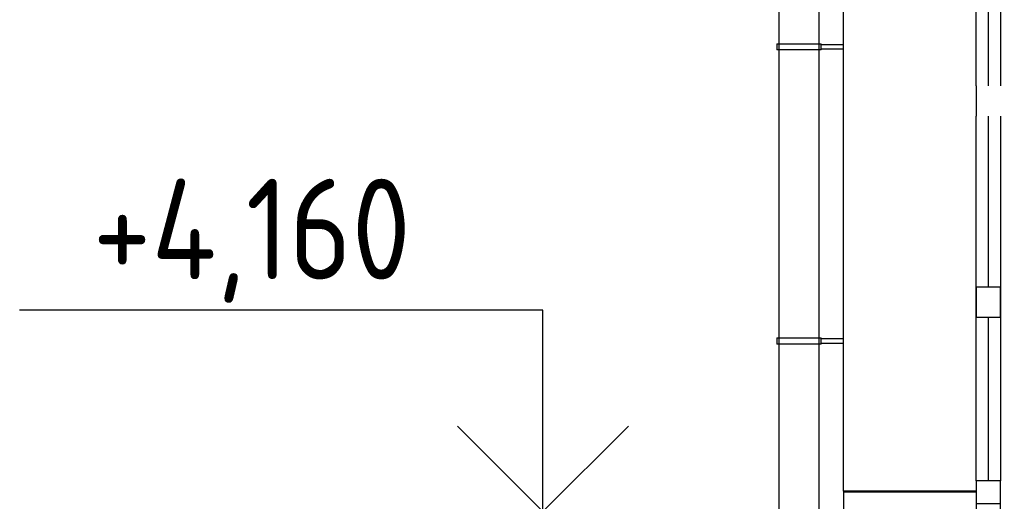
# Model space of a CAD drawing. Header units: millimetres. Extents: x -515342 to 330399, y -224905 to 507333.
# Drawn here: x 243198 to 245635, y 92216 to 93414 of the extents above; entities that cross this region are included whole.
import ezdxf

# ---------------------------------------------------------------- set-up
doc = ezdxf.new("R2010")
doc.units = ezdxf.units.MM
doc.layers.get('0').update_dxf_attribs({"lineweight": 0})
for name, color, linetype, lineweight in [('_ Окна', 7, 'Continuous', 0), ('Аннотация', 7, 'Continuous', 0), ('Витраж', 7, 'Continuous', 0), ('Обобщенные модели', 7, 'Continuous', 0), ('Окна', 7, 'Continuous', 0), ('Отметки', 7, 'Continuous', 0)]:
    doc.layers.add(name, color=color, linetype=linetype, lineweight=lineweight)
doc.styles.add('GOST Common_1', font='', dxfattribs={"width": 0.9, "height": 250})
doc.styles.get('GOST Common_1').set_extended_font_data('GOST Common')

# ---------------------------------------------------------------- blocks, each defined once
blk = doc.blocks.new('ОкноРехау_3фр__ - ЛК_1570х1970-9698878-О_АР_П_Разрез 2-2')
at = {"layer": '_ Окна'}
for p, q in [((-15725, 6020), (-15785, 6020)), ((-15785, 6020), (-15785, 5944)), ((-15725, 5944), (-15725, 6020)), ((-15785, 6000), (-15725, 6000)), ((-15785, 5944), (-15725, 5944)), ((-15755, 5944), (-15755, 5218)), ((-15755, 5142), (-15755, 4718)), ((-15785, 4642), (-15785, 4718)), ((-15785, 4718), (-15725, 4718)), ((-15725, 4718), (-15725, 4642)), ((-15725, 4642), (-15785, 4642)), ((-15755, 4642), (-15755, 4236)), ((-15725, 4236), (-15785, 4236)), ((-15785, 4236), (-15785, 4160)), ((-15725, 4160), (-15725, 4236)), ((-15785, 4180), (-15725, 4180)), ((-15785, 4160), (-15725, 4160))]:
    blk.add_line(p, q, dxfattribs=at)
at = {"layer": 'Окна', "color": 253, "true_color": 0xaaaaaa}
for p, q in [((-15725, 6020), (-15785, 6020)), ((-15785, 6020), (-15785, 5944)), ((-15725, 5944), (-15725, 6020)), ((-15785, 5218), (-15785, 5944)), ((-15725, 5944), (-15725, 5218)), ((-15785, 4718), (-15785, 5142)), ((-15725, 5142), (-15725, 4718)), ((-15785, 4718), (-15785, 4642)), ((-15725, 4642), (-15725, 4718)), ((-15785, 4236), (-15785, 4642)), ((-15725, 4642), (-15725, 4236)), ((-15785, 4236), (-15785, 4160)), ((-15725, 4160), (-15725, 4236)), ((-15785, 4160), (-15725, 4160))]:
    blk.add_line(p, q, dxfattribs=at)
blk = doc.blocks.new('Прямоугольный импост - АР_Откос_Металлический_50х330 Белый Левый-9898761-О_АР_П_Разрез 2-2')
at = {"layer": 'Витраж', "lineweight": 18}
for p, q in [((-15785, 4210), (-16115, 4210)), ((-16115, 4210), (-16115, 4160)), ((-16114, 4161), (-16114, 4209)), ((-16114, 4209), (-15785, 4209)), ((-16115, 4160), (-15925, 4160)), ((-15925, 4161), (-16114, 4161)), ((-15925, 4160), (-15925, 4161))]:
    blk.add_line(p, q, dxfattribs=at)
blk = doc.blocks.new('Прямоугольный импост - АР_Откос_Металлический_50х330 Белый Левый-9898760-О_АР_П_Разрез 2-2')
at = {"layer": 'Витраж'}
for p, q in [((-16115, 4210), (-16115, 5970)), ((-15785, 5218), (-15785, 5142))]:
    blk.add_line(p, q, dxfattribs=at)
blk = doc.blocks.new('Влж_Водосточная труба_Хомут - Хомут-9745428-О_АР_П_Разрез 2-2')
at = {"layer": 'Обобщенные модели'}
for p, q in [((-16170, 12630.8), (-16170, 12633.3)), ((-16115, 12630.8), (-16170, 12630.8)), ((-16170, 12618.3), (-16170, 12620.8)), ((-16170, 12620.8), (-16115, 12620.8))]:
    blk.add_line(p, q, dxfattribs=at)
for points in [[(-16170, 12630.7), (-16170, 12630.7), (-16170, 12630.8), (-16170, 12630.8)], [(-16170, 12620.8), (-16170, 12620.8), (-16170, 12620.8), (-16170, 12620.8)]]:
    blk.add_open_spline(points, degree=3, dxfattribs=at)
for points, knots in [([(-16170, 12630.8), (-16170, 12630.8), (-16170, 12630.8), (-16170, 12630.7), (-16170, 12630.7)], [0.49995738, 0.49995738, 0.49995738, 0.49995738, 0.51388889, 0.54861111, 0.54861111, 0.54861111, 0.54861111]), ([(-16170, 12620.8), (-16170, 12620.8), (-16170, 12620.8), (-16170, 12620.8), (-16170, 12620.8)], [0.5000435, 0.5000435, 0.5000435, 0.5000435, 0.51388889, 0.54861111, 0.54861111, 0.54861111, 0.54861111])]:
    blk.add_open_spline(points, degree=3, knots=knots, dxfattribs=at)
blk = doc.blocks.new('ASVP_ОМ_Водосточная труба_На стене - Труба 100-9889141-О_АР_П_Разрез 2-2')
at = {"layer": 'Обобщенные модели'}
for p, q in [((-16275, 12695.760475), (-16275, 3400)), ((-16175, 3400), (-16175, 12695.760475))]:
    blk.add_line(p, q, dxfattribs=at)
blk = doc.blocks.new('Влж_Водосточная труба_Хомут - Хомут-V227-О_АР_П_Разрез 2-2')
at = {"layer": 'Обобщенные модели'}
for p, q in [((-16280, 12633.3), (-16280, 12618.3)), ((-16280, 12633.3), (-16225, 12633.3)), ((-16225, 12633.3), (-16170, 12633.3)), ((-16170, 12630.8), (-16170, 12633.3)), ((-16115, 12630.8), (-16170, 12630.8)), ((-16170, 12618.3), (-16170, 12620.8)), ((-16170, 12620.8), (-16115, 12620.8)), ((-16225, 12618.3), (-16280, 12618.3)), ((-16170, 12618.3), (-16225, 12618.3))]:
    blk.add_line(p, q, dxfattribs=at)
for points, knots in [([(-16170.2, 12625.8), (-16170.2, 12626.1), (-16170.2, 12626.7), (-16170.2, 12627.5), (-16170.2, 12628.3), (-16170.1, 12629), (-16170.1, 12629.6), (-16170.1, 12630.1), (-16170, 12630.5), (-16170, 12630.7), (-16170, 12630.8), (-16170, 12630.8)], [0, 0, 0, 0, 0.0555556, 0.1111111, 0.1666667, 0.2222222, 0.2777778, 0.3333333, 0.3888889, 0.4444444, 0.4999565, 0.4999565, 0.4999565, 0.4999565]), ([(-16170, 12620.8), (-16170, 12620.8), (-16170, 12620.8), (-16170, 12620.8), (-16170, 12621), (-16170, 12621.3), (-16170.1, 12621.9), (-16170.1, 12622.7), (-16170.2, 12624), (-16170.2, 12625), (-16170.2, 12625.8)], [0.5000435, 0.5000435, 0.5000435, 0.5000435, 0.5138889, 0.5486111, 0.5833333, 0.6527778, 0.7222222, 0.7916667, 0.8611111, 1, 1, 1, 1]), ([(-16170, 12630.8), (-16170, 12630.8), (-16170, 12630.8), (-16170, 12630.7), (-16170, 12630.7)], [0.49995738, 0.49995738, 0.49995738, 0.49995738, 0.51388889, 0.54861111, 0.54861111, 0.54861111, 0.54861111])]:
    blk.add_open_spline(points, degree=3, knots=knots, dxfattribs=at)
blk.add_open_spline([(-16170, 12620.8), (-16170, 12620.8), (-16170, 12620.8), (-16170, 12620.8)], degree=3, dxfattribs=at)
blk = doc.blocks.new('СД_Люблино_Фасады_rvt-2-О_АР_П_Разрез 2-2')
at = {"layer": 'Витраж', "lineweight": 9}
for name in ['Прямоугольный импост - АР_Откос_Металлический_50х330 Белый Левый-9898760-О_АР_П_Разрез 2-2', 'Прямоугольный импост - АР_Откос_Металлический_50х330 Белый Левый-9898761-О_АР_П_Разрез 2-2']:
    blk.add_blockref(name, (0, 0), dxfattribs=at)
at = {"layer": 'Обобщенные модели', "lineweight": 9}
for name, p in [('ASVP_ОМ_Водосточная труба_На стене - Труба 100-9889141-О_АР_П_Разрез 2-2', (0, 0)), ('Влж_Водосточная труба_Хомут - Хомут-V227-О_АР_П_Разрез 2-2', (0, -7311.1)), ('Влж_Водосточная труба_Хомут - Хомут-9745428-О_АР_П_Разрез 2-2', (0, -7311.1)), ('Влж_Водосточная труба_Хомут - Хомут-9745428-О_АР_П_Разрез 2-2', (0, -7311.1)), ('Влж_Водосточная труба_Хомут - Хомут-V227-О_АР_П_Разрез 2-2', (0, -8042.2)), ('Влж_Водосточная труба_Хомут - Хомут-9745428-О_АР_П_Разрез 2-2', (0, -8042.2)), ('Влж_Водосточная труба_Хомут - Хомут-9745428-О_АР_П_Разрез 2-2', (0, -8042.2))]:
    blk.add_blockref(name, p, dxfattribs=at)
at = {"layer": 'Окна', "lineweight": 9}
blk.add_blockref('ОкноРехау_3фр__ - ЛК_1570х1970-9698878-О_АР_П_Разрез 2-2', (0, 0), dxfattribs=at)
blk = doc.blocks.new('Высотные отметки - Стрелка вверх-5091-О_АР_П_Разрез 2-2')
at = {"layer": 'Аннотация'}
for p, q in [((-16859.5, 13170), (-18159.5, 13170)), ((-16859.5, 12670), (-16859.5, 13170)), ((-16859.5, 12670), (-17071.7, 12882.1)), ((-16859.5, 12670), (-16647.4, 12882.1)), ((-16559.5, 12670), (-17159.5, 12670))]:
    blk.add_line(p, q, dxfattribs=at)

msp = doc.modelspace()

# ---------------------------------------------------------------- block references
msp.add_blockref('СД_Люблино_Фасады_rvt-2-О_АР_П_Разрез 2-2', (261359.7107, 88031.3929))
at = {"layer": 'Отметки'}
msp.add_blockref('Высотные отметки - Стрелка вверх-5091-О_АР_П_Разрез 2-2', (261357.9327, 79521.3929), dxfattribs=at)

# ---------------------------------------------------------------- texts
at = {"layer": 'Отметки', "insert": (243379.7727, 93018.1), "char_height": 250, "width": 1004.685969, "attachment_point": 1, "line_spacing_factor": 1.022761, "style": 'GOST Common_1'}
msp.add_mtext('+4,160', dxfattribs=at)

doc.saveas('drawing.dxf')
